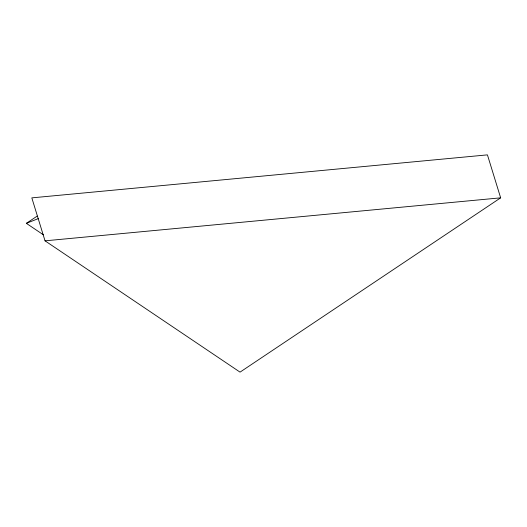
<?xml version="1.0" encoding="UTF-8"?>
<svg xmlns="http://www.w3.org/2000/svg" width="527" height="527" viewBox="0 0 527 527"><rect width="100%" height="100%" fill="white"/><g stroke="black" fill="none" stroke-linecap="round" stroke-linejoin="round"><path stroke-width="0.79" d="M43.398 234.811L26.35 223.336L37.206 216.077M500.65 197.836L240.042 372.134L45.032 240.832L31.818 197.869L487.435 154.866L500.65 197.836L45.032 240.832M26.35 223.336L38.399 218.573"/></g></svg>
